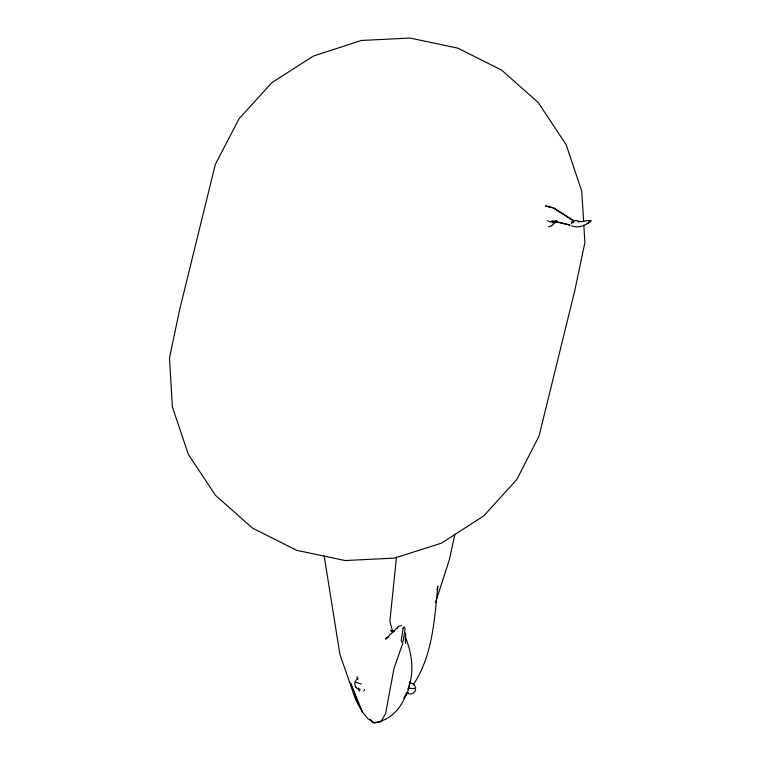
<?xml version="1.0" encoding="UTF-8"?>
<svg xmlns="http://www.w3.org/2000/svg" width="761" height="761" viewBox="0 0 761 761"><rect width="100%" height="100%" fill="white"/><g stroke="black" fill="none" stroke-linecap="round" stroke-linejoin="round"><path stroke-width="1.14" d="M354.769 682.807L355.13 685.937L356.1 687.459M409.513 681.98C409.951 687.887 407.344 693.509 403.853 698.113M405.623 632.895L405.546 643.454L405.29 638.66M577.999 221.889C583.668 221.774 598.041 217.836 587.235 223.591M396.51 556.814L389.889 621.214L392.343 630.603L394.112 631.497M454.888 534.327L449.361 559.744L435.587 602.312M437.08 589.547L437.822 586.132C434.493 619.806 432.581 655.858 413.156 684.91M555.444 220.928C558.526 221.175 556.472 220.29 552.486 222.25L552.106 222.821L556.89 221.08L551.563 225.732M415.63 689.476C415.125 693.49 409.941 695.345 406.888 692.871M402.883 643.055L394.036 668.253L385.57 713.761L380.919 721.713L374.602 722.95L367.982 718.774L362.407 712.03L355.501 699.321L339.844 654.156L324.176 555.806M407.81 689.295C414.774 672.21 412.043 653.176 405.099 636.557M406.564 692.605C402.046 708.015 389.48 721.713 372.738 722.703L370.217 719.307M397.556 628.215L398.317 626.284L401.542 625.571M569.618 225.028L551.782 220.833M363.787 691.169L364.662 689.466M545.475 206.098L553.38 208.029L573.185 220.652L571.292 223.021L573.337 220.376L553.532 207.753L545.627 205.822M404.272 696.914L408.134 692.558M355.891 680.286L358.317 678.574M570.037 224.99L556.367 221.708M397.432 627.53L385.485 639.097L388.9 636.824M554.056 221.251L550.079 221.87L547.435 220.69M571.549 222.83L573.67 222.478M571.501 222.773L575.773 220.414L580.158 221.584M588.852 222.621C583.906 226.141 577.542 228.224 571.606 225.77M548.481 226.892L551.687 225.656M590.013 220.7L588.462 220.928M409.694 682.817L413.404 683.93L415.268 686.346M360.105 689.495L357.385 688.581L355.806 687.154M361.313 683.996L355.596 682.237A5.869 1.379 10.3 0 1 355.482 681.181M391.411 630.888L390.479 630.355L393.589 631.963M390.479 630.355L392.2 631.335M358.45 688.02L359.297 691.245M583.649 221.575L581.737 191.144L566.194 144.771L538.189 102.488L501.651 70.145L457.951 48.171L410.046 38.05L361.209 40.476L313.256 56.143L271.943 82.597L239.068 118.745L215.315 164.452L179.558 310.06L169.494 357.946L172.367 406.859L188.347 454.403L215.525 495.373L252.481 528.086L296.695 550.317L345.161 560.553L394.559 558.098L441.542 543.126L483.701 515.948L516.738 479.62L539.054 436.024L574.821 290.426L584.886 242.54L583.858 225.075M357.128 676.596L357.137 678.802M415.211 687.297A5.869 1.379 10.3 0 1 415.335 688.353L412.538 688.629A5.213 1.227 10.3 0 1 408.457 687.963M403.083 628.225L401.209 640.686L401.989 642.255L403.197 640.943L405.071 628.491L404.291 626.912L403.083 628.225M362.407 712.03L358.212 703.116L350.593 683.14L362.407 712.03"/></g></svg>
